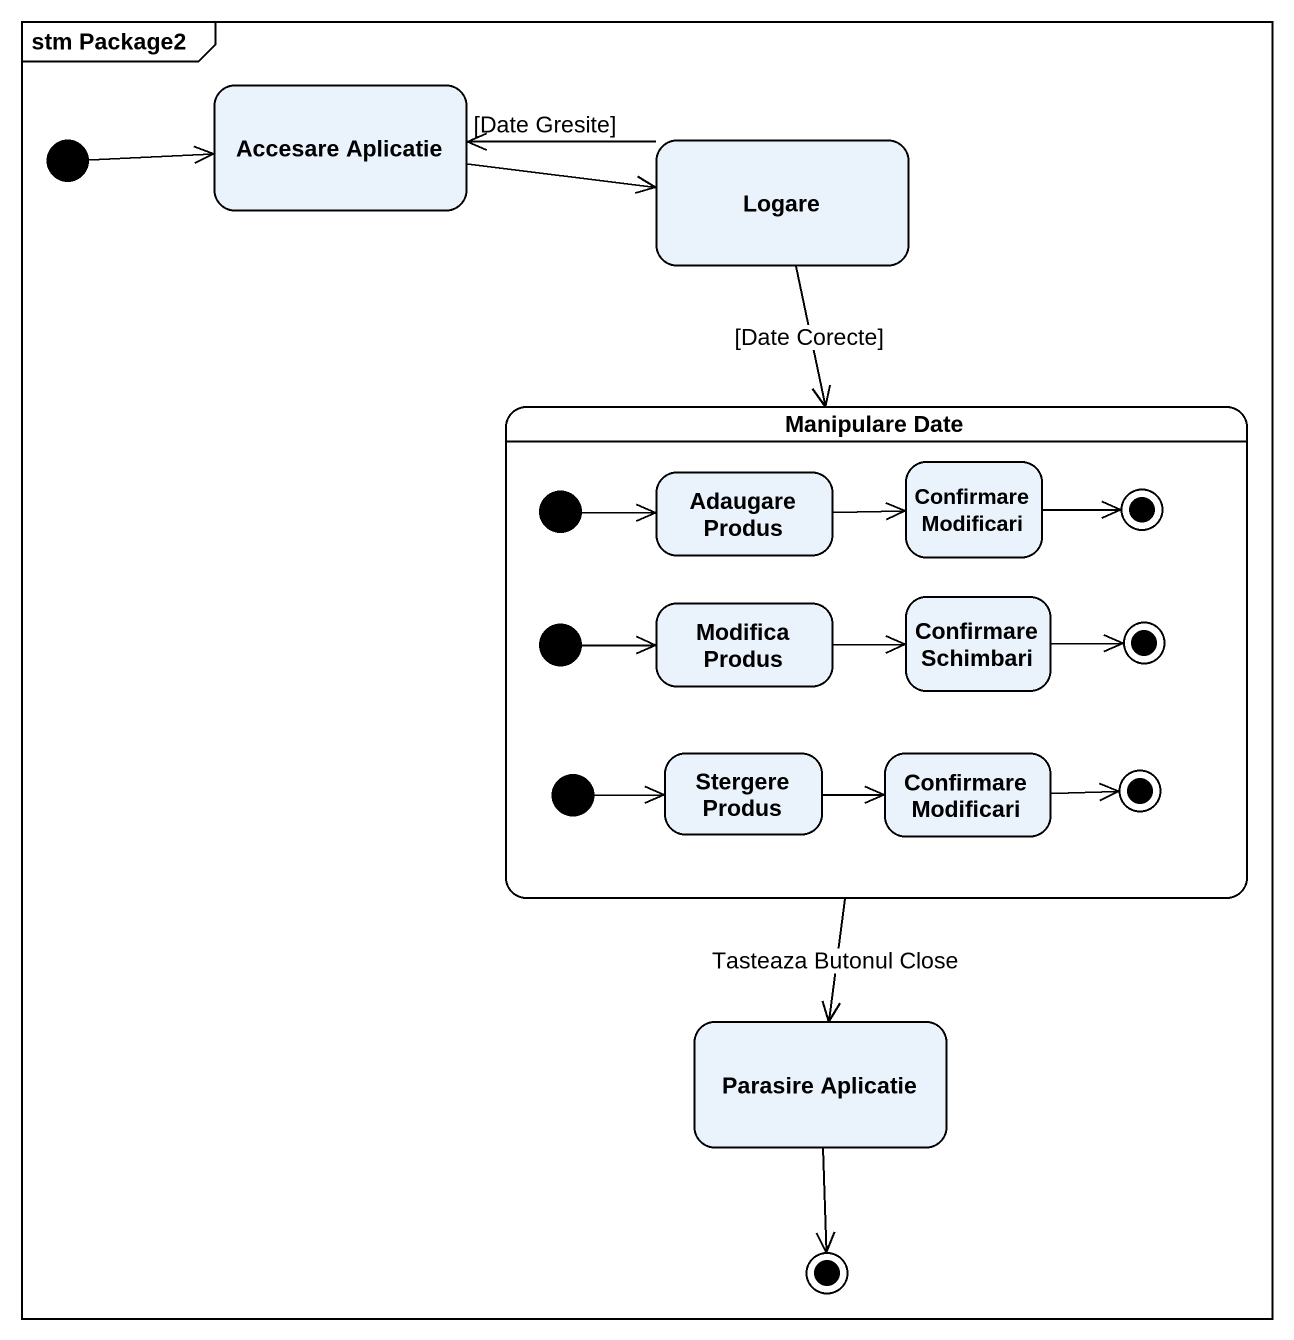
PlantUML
@startuml
mainframe stm Package2
hide empty description
state "Accesare Aplicatie" as Accesare_Aplicatie
state Logare
state "Manipulare Date" as Manipulare_Date {
  state initial2 <<start>>
  state "Adaugare Produs" as Adaugare_Produs
  state "Confirmare Modificari" as Confirmare_Modificari
  state final1 <<end>>
  state "Modifica Produs" as Modifica_Produs
  state "Confirmare Schimbari" as Confirmare_Schimbari
  state initial3 <<start>>
  state final2 <<end>>
  state initial4 <<start>>
  state "Stergere Produs" as Stergere_Produs
  state "Confirmare Modificari" as Confirmare_Modificari_2
  state final3 <<end>>
}
state "Parasire Aplicatie" as Parasire_Aplicatie
[*] -right-> Accesare_Aplicatie
Accesare_Aplicatie -right-> Logare
Logare -left-> Accesare_Aplicatie : [Date Gresite]
Logare --> Manipulare_Date : [Date Corecte]
Manipulare_Date --> Parasire_Aplicatie : Tasteaza Butonul Close
initial2 -right-> Adaugare_Produs
Adaugare_Produs -right-> Confirmare_Modificari
Confirmare_Modificari -right-> final1
Modifica_Produs -right-> Confirmare_Schimbari
Confirmare_Schimbari -right-> final2
initial3 -right-> Modifica_Produs
initial4 -right-> Stergere_Produs
Stergere_Produs -right-> Confirmare_Modificari_2
Confirmare_Modificari_2 -right-> final3
Parasire_Aplicatie --> [*]
@enduml
